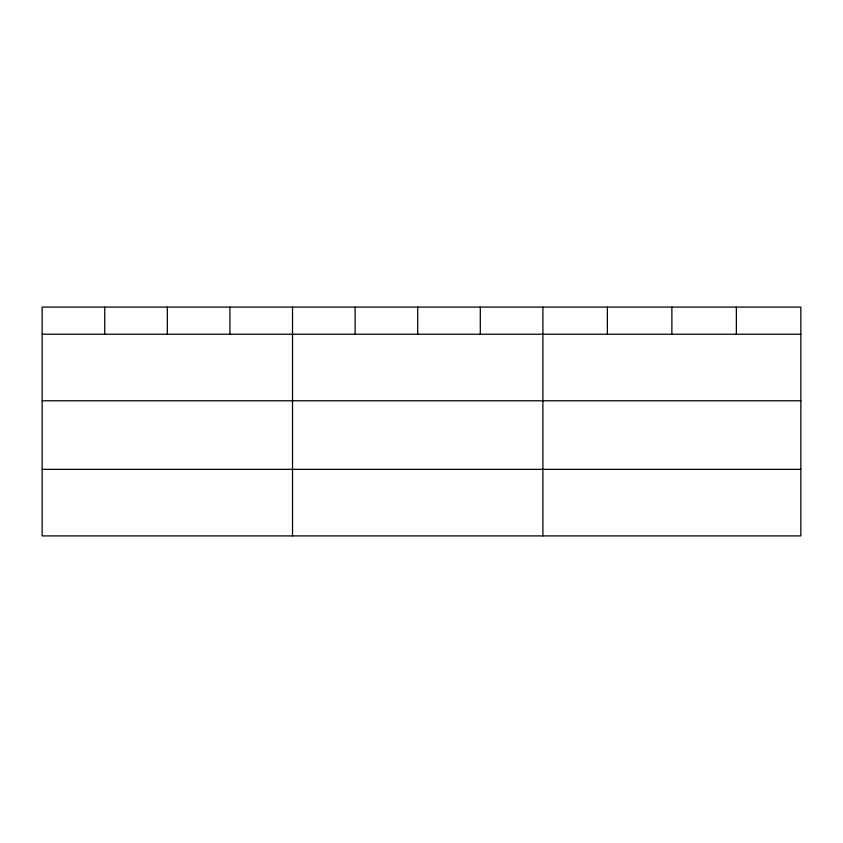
<?xml version="1.0" encoding="UTF-8"?>
<svg xmlns="http://www.w3.org/2000/svg" width="843" height="843" viewBox="0 0 843 843"><rect width="100%" height="100%" fill="white"/><g stroke="black" fill="none" stroke-linecap="round" stroke-linejoin="round"><path stroke-width="1.26" d="M800.85 400.783L800.85 307.094L42.15 307.094L42.15 535.906L800.85 535.906L800.85 400.783L42.15 400.783M42.15 334.228L800.85 334.228M42.15 469.351L800.85 469.351M736.36 307.094L736.36 334.228M671.871 307.094L671.871 334.228M607.381 307.094L607.381 334.228M542.892 307.094L542.892 535.906M480.299 307.094L480.299 334.228M417.706 307.094L417.706 334.228M355.114 307.094L355.114 334.228M292.521 307.094L292.521 535.906M229.928 307.094L229.928 334.228M167.335 307.094L167.335 334.228M104.743 307.094L104.743 334.228"/></g></svg>
